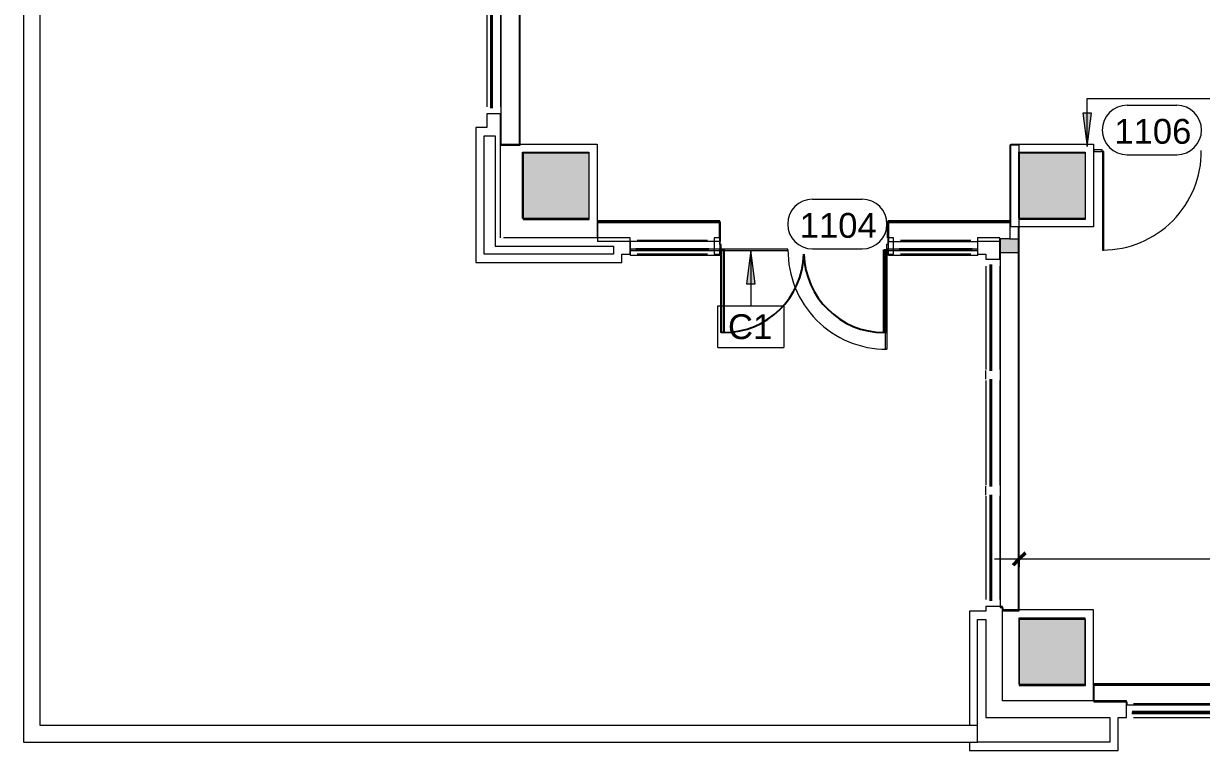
# Model space of a CAD drawing. Header units: inches. Extents: x 920 to 3142, y -796 to 870.
# Drawn here: x 1824.5 to 2251.7, y -770.8 to -507.1 of the extents above; entities that cross this region are included whole.
import ezdxf
from ezdxf.xclip import XClip

# ---------------------------------------------------------------- set-up
doc = ezdxf.new("R2010")
doc.units = ezdxf.units.IN
doc.header["$MEASUREMENT"] = 0
doc.header["$XCLIPFRAME"] = 2
doc.linetypes.add('L1$0$2DASHES', pattern=[163.199999, 71.999999, -24, 9.6, -24, 9.6, -24])
doc.linetypes.add('L1$0$PHANTOM4', pattern=[0.625, 0.3125, -0.0625, 0.0625, -0.0625, 0.0625, -0.0625])
for name, color, linetype in [('L1$0$A-Anno-Revs-FinF', 181, 'Continuous'), ('L1$0$DEMO', 7, 'L1$0$PHANTOM4'), ('L1$0$GLZ_GLAZING', 7, 'Continuous')]:
    doc.layers.add(name, color=color, linetype=linetype)
for name, color, linetype, lineweight in [('L1$0$ArchiCAD Doors_Pen_No__3', 7, 'Continuous', 20), ('L1$0$ArchiCAD Windows_Pen_No__4', 4, 'Continuous', 9), ('L1$0$BB Columns_Pen_No__3', 7, 'Continuous', 20), ('L1$0$BB Columns_Pen_No__7', 7, 'Continuous', 20), ('L1$0$BB Columns_Pen_No__95', 8, 'Continuous', 20), ('L1$0$BB Shell_Pen_No__100', 7, 'Continuous', 20), ('L1$0$BB Shell_Pen_No__95', 8, 'Continuous', 20), ('X2$0$18_0109_REV_dwg _7_', 8, 'Continuous', 9), ('X2$0$A-ANNO-DIMS', 211, 'Continuous', 9), ('X2$0$A-ANNO-DIMS-96', 211, 'Continuous', 9), ('X2$0$A-ANNO-KEYN', 231, 'Continuous', 9), ('X2$0$A-DOOR', 31, 'Continuous', 13), ('X2$0$A-DOOR-IDEN', 31, 'Continuous', 9), ('X2$0$A-WALL', 113, 'Continuous', 9), ('X2$0$A-WALL-PATT', 111, 'Continuous', 13), ('X2$0$G-ANNO-TEXT', 231, 'Continuous', 9), ('X2$0$I-WALL', 2, 'Continuous', 9), ('X2$0$S-COLS', 52, 'Continuous', 9)]:
    doc.layers.add(name, color=color, linetype=linetype, lineweight=lineweight)
doc.styles.add('X2$0$Arial', font='arial.ttf', dxfattribs={"height": 9})
doc.styles.add('X2$0$Swis721 Lt BT', font='swissl.ttf', dxfattribs={"height": 9})
doc.dimstyles.new('X2$0$OTJ_-_3_32__Linear__1_2__Tolerance', dxfattribs={"dimscale": 12, "dimtxt": 9.497835, "dimasz": 0.375, "dimexe": 0.75, "dimexo": 0.5, "dimgap": 0.5, "dimtad": 1, "dimdec": 1, "dimrnd": 0.5, "dimzin": 3, "dimdsep": 46, "dimlunit": 4, "dimtxsty": 'X2$0$Swis721 Lt BT', "dimblk1": 'X2$0$_Oblique', "dimblk2": 'X2$0$_Oblique', "dimsah": 1, "dimcen": 0.09, "dimdle": 0.75, "dimazin": 0, "dimtfac": 1, "dimtdec": 4, "dimtix": 1, "dimtmove": 0, "dimatfit": 3, "dimfxl": 1, "dimtvp": 1, "dimfrac": 2, "dimtolj": 1, "dimtzin": 0, "dimarcsym": 2})

# ---------------------------------------------------------------- blocks, each defined once
blk = doc.blocks.new('L1$0$window-fixed')
at = {"layer": 'L1$0$ArchiCAD Windows_Pen_No__4', "linetype": 'L1$0$2DASHES'}
for p, q in [((-6723.6, 3788.31), (-6761.1, 3788.31)), ((-6681.6, 3788.31), (-6719.6, 3788.31)), ((-6640.1, 3788.31), (-6677.6, 3788.31)), ((-6723.6, 3783.31), (-6761.1, 3783.31)), ((-6681.6, 3783.31), (-6719.6, 3783.31)), ((-6640.09, 3783.31), (-6677.6, 3783.31))]:
    blk.add_line(p, q, dxfattribs=at)
at = {"layer": 'L1$0$ArchiCAD Windows_Pen_No__4', "linetype": 'Continuous'}
for p, q in [((-6723.17, 3788.31), (-6721.6, 3788.31)), ((-6721.6, 3788.31), (-6720.02, 3788.31)), ((-6681.17, 3788.31), (-6679.6, 3788.31)), ((-6679.6, 3788.31), (-6678.02, 3788.31))]:
    blk.add_line(p, q, dxfattribs=at)
at = {"layer": 'L1$0$GLZ_GLAZING', "color": 30, "linetype": 'Continuous'}
for p, q in [((-6723.1, 3786.81), (-6761.6, 3786.81)), ((-6761.6, 3786.32), (-6723.1, 3786.31)), ((-6681.1, 3786.81), (-6720.1, 3786.81)), ((-6720.1, 3786.32), (-6681.1, 3786.31)), ((-6639.59, 3786.81), (-6678.1, 3786.81)), ((-6678.1, 3786.32), (-6639.6, 3786.31))]:
    blk.add_line(p, q, dxfattribs=at)
at = {"layer": 'L1$0$GLZ_GLAZING', "color": 30, "linetype": 'Continuous', "const_width": 0.00174}
for points in [[(-6763.6, 3783.31), (-6761.1, 3783.31), (-6761.1, 3786.06), (-6761.6, 3786.06), (-6761.6, 3787.06), (-6761.1, 3787.06), (-6761.1, 3788.31), (-6763.6, 3788.31), (-6763.6, 3787.06), (-6763.6, 3787.06), (-6763.6, 3786.06), (-6763.6, 3786.06)], [(-6723.1, 3786.06), (-6723.1, 3787.06), (-6761.6, 3787.06), (-6761.6, 3786.07), (-6723.1, 3786.06)], [(-6719.6, 3783.31), (-6723.6, 3783.31), (-6723.6, 3786.06), (-6723.1, 3786.06), (-6723.1, 3787.06), (-6723.6, 3787.06), (-6723.6, 3788.31), (-6719.6, 3788.31), (-6719.6, 3787.06), (-6720.1, 3787.06), (-6720.1, 3786.06), (-6719.6, 3786.06)], [(-6681.1, 3786.06), (-6681.1, 3787.06), (-6720.1, 3787.06), (-6720.1, 3786.07), (-6681.59, 3786.06)], [(-6677.6, 3783.31), (-6681.6, 3783.31), (-6681.6, 3786.06), (-6681.1, 3786.06), (-6681.1, 3787.06), (-6681.6, 3787.06), (-6681.6, 3788.31), (-6677.6, 3788.31), (-6677.6, 3787.06), (-6678.1, 3787.06), (-6678.1, 3786.06), (-6677.6, 3786.06)], [(-6639.59, 3786.06), (-6639.59, 3787.06), (-6678.1, 3787.06), (-6678.1, 3786.07), (-6639.59, 3786.06)]]:
    blk.add_lwpolyline(points, close=True, dxfattribs=at)
blk.add_lwpolyline([(-6637.6, 3783.31), (-6637.6, 3788.31), (-6640.1, 3788.31), (-6640.09, 3787.06), (-6639.59, 3787.06), (-6639.59, 3786.06), (-6640.09, 3786.06), (-6640.09, 3783.31), (-6637.6, 3783.31)], dxfattribs=at)
blk = doc.blocks.new('L1')
at = {"layer": 'L1$0$BB Columns_Pen_No__95', "linetype": 'Continuous', "lineweight": 0, "true_color": 0x3f3f3f}
for points in [[(-7342.69, 2368.82), (-7342.69, 2344.82), (-7318.69, 2344.82), (-7318.69, 2368.82)], [(-7162.69, 2368.82), (-7162.69, 2344.82), (-7138.69, 2344.82), (-7138.69, 2368.82)], [(-7162.69, 2175.82), (-7138.69, 2175.82), (-7138.69, 2199.82), (-7162.69, 2199.82)]]:
    blk.add_hatch(color=250, dxfattribs=at).paths.add_polyline_path(points)
at = {"layer": 'L1$0$A-Anno-Revs-FinF'}
for p, q in [((-7343.69, 2371.82), (-7343.69, 2533.03)), ((-7271.19, 2343.82), (-7315.69, 2343.82)), ((-7271.19, 2337.82), (-7271.19, 2343.82)), ((-7165.69, 2343.82), (-7210.19, 2343.82)), ((-7210.19, 2337.82), (-7210.19, 2343.82)), ((-7162.69, 2202.82), (-7162.69, 2341.82)), ((-6985.69, 2175.82), (-7135.69, 2175.82))]:
    blk.add_line(p, q, dxfattribs=at)
at = {"layer": 'L1$0$ArchiCAD Doors_Pen_No__3', "linetype": 'Continuous'}
for p, q in [((-7271.19, 2337.82), (-7273.19, 2337.82)), ((-7273.19, 2337.82), (-7273.19, 2331.82)), ((-7271.19, 2335.39), (-7271.19, 2337.82)), ((-7208.19, 2337.82), (-7210.19, 2337.82)), ((-7210.19, 2337.82), (-7210.19, 2335.39)), ((-7208.19, 2331.82), (-7208.19, 2337.82)), ((-7270.69, 2335.39), (-7271.19, 2335.39)), ((-7271.19, 2331.82), (-7271.19, 2333.39)), ((-7271.19, 2333.39), (-7270.69, 2333.39)), ((-7270.69, 2333.39), (-7270.69, 2335.39)), ((-7210.19, 2335.39), (-7210.69, 2335.39)), ((-7210.69, 2335.39), (-7210.69, 2333.39)), ((-7210.69, 2333.39), (-7210.19, 2333.39)), ((-7210.19, 2333.39), (-7210.19, 2331.82)), ((-7273.19, 2331.82), (-7271.19, 2331.82)), ((-7210.19, 2331.82), (-7208.19, 2331.82))]:
    blk.add_line(p, q, dxfattribs=at)
at = {"layer": 'L1$0$ArchiCAD Windows_Pen_No__4', "linetype": 'L1$0$2DASHES'}
for p, q in [((-7275.69, 2336.82), (-7301.19, 2336.82)), ((-7180.19, 2336.82), (-7205.69, 2336.82))]:
    blk.add_line(p, q, dxfattribs=at)
at = {"layer": 'L1$0$ArchiCAD Windows_Pen_No__4', "linetype": 'Continuous'}
for p, q in [((-7275.69, 2331.82), (-7301.19, 2331.82)), ((-7180.19, 2331.82), (-7205.69, 2331.82))]:
    blk.add_line(p, q, dxfattribs=at)
at = {"layer": 'L1$0$BB Columns_Pen_No__3', "linetype": 'Continuous'}
for p, q in [((-7350.69, 2371.82), (-7315.69, 2371.82)), ((-7315.69, 2371.82), (-7315.69, 2337.82)), ((-7165.69, 2341.82), (-7165.69, 2371.82)), ((-7165.69, 2371.82), (-7135.69, 2371.82)), ((-7135.69, 2371.82), (-7135.69, 2341.82)), ((-7135.69, 2341.82), (-7165.69, 2341.82)), ((-7135.69, 2202.82), (-7168.69, 2202.82)), ((-7135.69, 2169.82), (-7135.69, 2202.82))]:
    blk.add_line(p, q, dxfattribs=at)
at = {"layer": 'L1$0$BB Columns_Pen_No__7', "linetype": 'Continuous', "flags": 128}
for points in [[(-7342.69, 2368.82), (-7318.69, 2368.82), (-7318.69, 2344.82), (-7342.69, 2344.82)], [(-7162.69, 2368.82), (-7138.69, 2368.82), (-7138.69, 2344.82), (-7162.69, 2344.82)], [(-7162.69, 2175.82), (-7138.69, 2175.82), (-7138.69, 2199.82), (-7162.69, 2199.82)]]:
    blk.add_lwpolyline(points, close=True, dxfattribs=at)
at = {"layer": 'L1$0$BB Shell_Pen_No__100', "linetype": 'Continuous'}
blk.add_line((-7174.69, 2330.07), (-7169.69, 2330.07), dxfattribs=at)
at = {"layer": 'L1$0$BB Shell_Pen_No__100', "linetype": 'Continuous', "flags": 128}
for points in [[(-7355.69, 2382.82), (-7355.69, 2377.82)], [(-7350.69, 2337.82), (-7350.69, 2382.82), (-7355.69, 2382.82)], [(-7359.69, 2377.82), (-7359.69, 2328.82)], [(-7355.69, 2377.82), (-7359.69, 2377.82)], [(-7356.69, 2331.82), (-7356.69, 2374.82)], [(-7356.69, 2374.82), (-7352.69, 2374.82)], [(-7352.69, 2374.82), (-7352.69, 2334.82)], [(-7303.69, 2331.82), (-7303.69, 2337.82), (-7349.69, 2337.82)], [(-7169.69, 2337.82), (-7177.69, 2337.82), (-7177.69, 2331.82)], [(-7169.69, 2330.07), (-7169.69, 2337.82)], [(-7352.69, 2334.82), (-7309.69, 2334.82)], [(-7309.69, 2334.82), (-7309.69, 2331.82)], [(-7359.69, 2328.82), (-7306.69, 2328.82)], [(-7309.69, 2331.82), (-7356.69, 2331.82)], [(-7306.69, 2331.82), (-7303.69, 2331.82)], [(-7306.69, 2328.82), (-7306.69, 2331.82)], [(-7177.69, 2331.82), (-7174.69, 2331.82)], [(-7174.69, 2331.82), (-7174.69, 2330.07)], [(-7174.69, 2202.32), (-7180.69, 2202.32)], [(-7180.69, 2202.32), (-7180.69, 2160.82)], [(-7168.69, 2204.07), (-7174.69, 2204.07), (-7174.69, 2202.32)], [(-7168.69, 2169.82), (-7168.69, 2204.07)], [(-7177.69, 2199.32), (-7174.69, 2199.32)], [(-7177.69, 2154.82), (-7177.69, 2199.32)], [(-7174.69, 2199.32), (-7174.69, 2163.82)], [(-7123.69, 2169.82), (-7168.69, 2169.82)], [(-7126.69, 2163.82), (-7123.69, 2163.82), (-7123.69, 2169.82)], [(-7174.69, 2163.82), (-7129.69, 2163.82)], [(-7129.69, 2163.82), (-7129.69, 2154.82)], [(-7126.69, 2151.82), (-7126.69, 2163.82)], [(-7180.69, 2154.82), (-7180.69, 2151.82)], [(-7129.69, 2154.82), (-7177.69, 2154.82)], [(-7180.69, 2151.82), (-7126.69, 2151.82)]]:
    blk.add_lwpolyline(points, dxfattribs=at)
at = {"layer": 'L1$0$BB Shell_Pen_No__95', "linetype": 'Continuous'}
for p, q in [((-7177.69, 2160.82), (-7180.69, 2160.82)), ((-7180.69, 2154.82), (-7177.69, 2154.82))]:
    blk.add_line(p, q, dxfattribs=at)
at = {"layer": 'L1$0$BB Shell_Pen_No__95', "linetype": 'Continuous', "flags": 128}
for points in [[(-7523.69, 2522.5), (-7523.69, 2154.82)], [(-7517.69, 2160.82), (-7517.69, 2522.5)], [(-7180.69, 2160.82), (-7517.69, 2160.82)], [(-7523.69, 2154.82), (-7180.69, 2154.82)]]:
    blk.add_lwpolyline(points, dxfattribs=at)
at = {"layer": 'L1$0$DEMO', "linetype": 'Continuous'}
for points in [[(-7270.69, 2333.39), (-7270.69, 2303.39)], [(-7269.69, 2333.39), (-7269.69, 2303.39)]]:
    blk.add_lwpolyline(points, dxfattribs=at)
for points in [[(-7270.69, 2333.39), (-7269.69, 2333.39), (-7269.69, 2303.39), (-7270.69, 2303.39)], [(-7211.69, 2333.39), (-7210.69, 2333.39), (-7210.69, 2303.39), (-7211.69, 2303.39)]]:
    blk.add_lwpolyline(points, close=True, dxfattribs=at)
for centre, start, end in [((-7269.92, 2332.63), 270.4569, 358.3961), ((-7211.46, 2332.63), 181.6039, 269.5431)]:
    blk.add_arc(centre, 29.24, start, end, dxfattribs=at)
at = {"layer": 'L1$0$GLZ_GLAZING', "color": 30, "linetype": 'Continuous'}
for p, q in [((-7301.69, 2333.81), (-7275.19, 2333.81)), ((-7275.19, 2333.32), (-7301.69, 2333.32)), ((-7206.19, 2333.81), (-7179.69, 2333.81)), ((-7179.69, 2333.32), (-7206.19, 2333.32))]:
    blk.add_line(p, q, dxfattribs=at)
at = {"layer": 'L1$0$GLZ_GLAZING', "color": 30, "linetype": 'Continuous', "const_width": 0.00174}
for points in [[(-7303.69, 2331.82), (-7303.69, 2336.82), (-7301.19, 2336.82), (-7301.19, 2334.07), (-7301.69, 2334.07), (-7301.69, 2333.07), (-7301.19, 2333.07), (-7301.19, 2331.82)], [(-7273.19, 2331.82), (-7273.19, 2336.82), (-7275.69, 2336.82), (-7275.69, 2334.07), (-7275.19, 2334.07), (-7275.19, 2333.07), (-7275.69, 2333.07), (-7275.69, 2331.82)], [(-7208.19, 2331.82), (-7208.19, 2336.82), (-7205.69, 2336.82), (-7205.69, 2334.07), (-7206.19, 2334.07), (-7206.19, 2333.07), (-7205.69, 2333.07), (-7205.69, 2331.82)], [(-7177.69, 2331.82), (-7177.69, 2336.82), (-7180.19, 2336.82), (-7180.19, 2334.07), (-7179.69, 2334.07), (-7179.69, 2333.07), (-7180.19, 2333.07), (-7180.19, 2331.82)]]:
    blk.add_lwpolyline(points, close=True, dxfattribs=at)
for points in [[(-7275.19, 2333.07), (-7301.69, 2333.07), (-7301.69, 2334.06), (-7275.19, 2334.07)], [(-7179.69, 2333.07), (-7206.19, 2333.07), (-7206.19, 2334.06), (-7179.69, 2334.07)]]:
    blk.add_lwpolyline(points, dxfattribs=at)
at = {"layer": 'L1$0$A-Anno-Revs-FinF'}
for p, rotation in [((-3567.38, 9146.41), 90), ((-3386.38, 8967.66), 90), ((-13761.29, 5952.13), 180)]:
    blk.add_blockref('L1$0$window-fixed', p, dxfattribs=dict(at, rotation=rotation))
blk = doc.blocks.new('X2$0$Single Glass Door - 36_ x 96_-4938039-FIRST FLOOR CONSTRUCTION')
at = {"layer": 'X2$0$A-DOOR', "lineweight": 20}
for p, q in [((17.40625, 36.0625), (17.40625, 0.25)), ((17.90625, 36.0625), (17.40625, 36.0625)), ((17.90625, 0.25), (17.90625, 36.0625)), ((17.40625, 0.25), (17.90625, 0.25))]:
    blk.add_line(p, q, dxfattribs=at)
at = {"layer": 'X2$0$A-DOOR', "lineweight": 9}
blk.add_arc((17.90625, 0.25), 35.8125, 90, 180.5, dxfattribs=at)
blk = doc.blocks.new('X2$0$Walls 20 - Walls 1-5284883-FIRST FLOOR CONSTRUCTION')
at = {"layer": 'X2$0$A-WALL'}
for p, q in [((126.07, 386.06), (126.07, 236.06)), ((132.07, 386.06), (126.07, 386.06)), ((132.07, 374.06), (132.07, 386.06)), ((133.07, 374.06), (132.07, 374.06)), ((133.07, 248.06), (133.07, 374.06)), ((132.07, 236.06), (132.07, 248.06)), ((132.07, 248.06), (133.07, 248.06)), ((126.07, 236.06), (132.07, 236.06))]:
    blk.add_line(p, q, dxfattribs=at)
blk = doc.blocks.new('X2$0$Walls 21 - Walls 1-5284955-FIRST FLOOR CONSTRUCTION')
at = {"layer": 'X2$0$A-WALL'}
for p, q in [((-802.93, -590.18), (-802.93, -718.94)), ((-795.93, -720.19), (-795.93, -590.18)), ((-802.93, -718.94), (-801.93, -718.94)), ((-801.93, -718.94), (-801.93, -720.19)), ((-801.93, -720.19), (-795.93, -720.19))]:
    blk.add_line(p, q, dxfattribs=at)
blk = doc.blocks.new('X2$0$Walls 24 - Walls 1-5285480-FIRST FLOOR CONSTRUCTION')
at = {"layer": 'X2$0$A-WALL'}
for p, q in [((-1150.99, -333.94), (-1156.93, -333.94)), ((-1156.93, -333.94), (-1156.93, -396.99)), ((-1150.99, -389.98), (-1150.99, -333.94)), ((-976.93, -389.98), (-1150.99, -389.98)), ((-976.93, -551.19), (-976.93, -389.98)), ((-1156.93, -396.99), (-982.93, -396.99)), ((-982.93, -396.99), (-982.93, -414.19)), ((-982.93, -414.19), (-983.93, -414.19)), ((-983.93, -414.19), (-983.93, -551.19)), ((-983.93, -551.19), (-976.93, -551.19))]:
    blk.add_line(p, q, dxfattribs=at)
blk = doc.blocks.new('X2$0$Concrete-Rectangular-Column - 24 X 24-V16-FIRST FLOOR CONSTRUCTION')
at = {"layer": 'X2$0$S-COLS'}
blk.add_hatch(color=7, dxfattribs=at).paths.add_polyline_path([(-12, -12), (12, -12), (12, 12), (-12, 12), (-12, 11.75)], flags=0)
at = {"layer": 'X2$0$S-COLS', "color": 8, "lineweight": 20}
for p, q in [((12, 12), (-12, 12)), ((-12, 12), (-12, -12)), ((12, -12), (12, 12)), ((-12, -12), (12, -12))]:
    blk.add_line(p, q, dxfattribs=at)
blk = doc.blocks.new('X2$0$Single Glass Door - 36_ x 84_ Exterior Storefront _ Sidelight-5663018-FIRST FLOOR CONSTRUCTION')
at = {"layer": 'X2$0$A-DOOR', "lineweight": 20}
for p, q in [((17.40625, -0.25), (17.90625, -0.25)), ((17.40625, -36.0625), (17.40625, -0.25)), ((17.90625, -0.25), (17.90625, -36.0625)), ((17.90625, -36.0625), (17.40625, -36.0625))]:
    blk.add_line(p, q, dxfattribs=at)
at = {"layer": 'X2$0$A-DOOR', "lineweight": 9}
blk.add_arc((17.90625, -0.25), 35.8125, 179.5, 270, dxfattribs=at)
blk = doc.blocks.new('X2$0$Door Tag - Door Tag-41184-FIRST FLOOR CONSTRUCTION')
at = {"layer": 'X2$0$A-DOOR-IDEN'}
for p, q in [((-0.09375, 0.09375), (0.09375, 0.09375)), ((-0.09375, -0.09375), (0.09375, -0.09375))]:
    blk.add_line(p, q, dxfattribs=at)
for centre, start, end in [((-0.09375, 0), 90, 270), ((0.09375, 0), 270, 90)]:
    blk.add_arc(centre, 0.09375, start, end, dxfattribs=at)
blk = doc.blocks.new('X2$0$DIMBLOCK1-FIRST FLOOR CONSTRUCTION')
at = {"layer": 'X2$0$A-ANNO-DIMS-96', "transparency": 16777216}
for p, q in [((-795.93, -704.13), (-795.93, -692.31)), ((-601.9, -704.13), (-601.9, -692.31)), ((-804.93, -701.31), (-592.9, -701.31)), ((-795.93, -701.31), (-795.93, -704.13)), ((-601.9, -701.31), (-601.9, -704.13))]:
    blk.add_line(p, q, dxfattribs=at)
at = {"layer": 'X2$0$A-ANNO-DIMS-96', "lineweight": 50, "transparency": 16777216}
for p, q in [((-795.93, -701.31), (-793.68, -699.06)), ((-601.9, -701.31), (-599.65, -699.06)), ((-795.93, -701.31), (-798.18, -703.56)), ((-601.9, -701.31), (-604.15, -703.56))]:
    blk.add_line(p, q, dxfattribs=at)
at = {"layer": 'X2$0$A-ANNO-DIMS-96', "color": 0, "transparency": 16777216, "insert": (-716.78, -683.3), "char_height": 9, "width": 42.8759, "attachment_point": 1, "line_spacing_factor": 1.005062, "style": 'X2$0$Swis721 Lt BT'}
blk.add_mtext('16\' - 2"', dxfattribs=at)
blk = doc.blocks.new('X2$0$_Oblique')
at = {"color": 0, "linetype": 'ByBlock', "lineweight": -2}
blk.add_line((-0.5, -0.5), (0.5, 0.5), dxfattribs=at)
blk = doc.blocks.new('X2$0$Keynote Tag - Keynote Number - Boxed-135510-FIRST FLOOR CONSTRUCTION')
at = {"layer": 'X2$0$A-ANNO-KEYN'}
for p, q in [((-0.125, -0.0792), (-0.125, 0.0781)), ((-0.125, 0.0781), (0.125, 0.0781)), ((0.125, 0.0781), (0.125, -0.0792)), ((-0.125, -0.0792), (0.125, -0.0792))]:
    blk.add_line(p, q, dxfattribs=at)
blk = doc.blocks.new('X2')
at = {"layer": 'X2$0$A-ANNO-KEYN'}
blk.add_hatch(color=256, dxfattribs=at).paths.add_polyline_path([(-893.3, -589.44), (-894.88, -601.44), (-891.72, -601.44)], flags=0)
at = {"layer": 'X2$0$A-WALL-PATT', "lineweight": 9}
blk.add_hatch(color=7, dxfattribs=at).paths.add_polyline_path([(-802.93, -590.18), (-795.93, -590.18), (-795.93, -585.18), (-802.93, -585.18), (-802.93, -587.42)], flags=0)
h = blk.add_hatch(color=7, dxfattribs=at)
h.paths.add_polyline_path([(-843.43, -589.44), (-810.93, -589.44), (-810.93, -588.94), (-843.93, -588.94), (-843.93, -589.44)], flags=0)
h.paths.add_polyline_path([(-909.93, -589.44), (-909.93, -588.94), (-936.93, -588.94), (-936.93, -589.44), (-918.15, -589.44)], flags=0)
at = {"layer": 'X2$0$G-ANNO-TEXT'}
blk.add_hatch(color=7, dxfattribs=at).paths.add_polyline_path([(-771.32, -551.62), (-769.74, -539.62), (-772.9, -539.62)], flags=0)
at = {"layer": 'X2$0$A-ANNO-KEYN'}
for p, q in [((-893.3, -589.44), (-894.88, -601.44)), ((-891.72, -601.44), (-893.3, -589.44)), ((-893.3, -589.44), (-893.3, -609.5)), ((-894.88, -601.44), (-891.72, -601.44))]:
    blk.add_line(p, q, dxfattribs=at)
at = {"layer": 'X2$0$A-WALL'}
for p, q in [((-948.93, -579.19), (-904.43, -579.19)), ((-948.93, -579.19), (-948.93, -586.19)), ((-904.43, -579.19), (-904.43, -586.19)), ((-843.43, -579.19), (-799.43, -579.19)), ((-843.43, -579.19), (-843.43, -586.19)), ((-904.43, -586.19), (-948.93, -586.19)), ((-802.93, -586.19), (-810.93, -586.19))]:
    blk.add_line(p, q, dxfattribs=at)
at = {"layer": 'X2$0$A-WALL', "lineweight": 13}
blk.add_line((-799.43, -585.18), (-795.93, -585.18), dxfattribs=at)
at = {"layer": 'X2$0$G-ANNO-TEXT', "color": 7}
for p, q in [((-771.32, -534.23), (-708.66, -534.23)), ((-771.32, -551.62), (-771.32, -534.23)), ((-769.74, -539.62), (-772.9, -539.62)), ((-772.9, -539.62), (-771.32, -551.62)), ((-771.32, -551.62), (-769.74, -539.62))]:
    blk.add_line(p, q, dxfattribs=at)
at = {"layer": 'X2$0$I-WALL', "lineweight": 13}
for p, q in [((-795.93, -551.22), (-799.43, -551.22)), ((-799.43, -551.22), (-799.43, -585.18)), ((-795.93, -554.09), (-795.93, -551.22)), ((-765.84, -552.93), (-768.93, -552.93)), ((-768.93, -552.93), (-768.93, -553.43)), ((-768.93, -553.43), (-765.84, -553.43)), ((-765.84, -553.43), (-765.84, -552.93)), ((-795.93, -585.18), (-795.93, -578.09)), ((-879.93, -588.94), (-909.93, -588.94)), ((-909.93, -589.44), (-879.93, -589.44)), ((-879.93, -589.44), (-879.93, -588.94))]:
    blk.add_line(p, q, dxfattribs=at)
at = {"layer": 'X2$0$I-WALL', "color": 8, "lineweight": 20}
for p, q in [((-799.43, -585.18), (-802.93, -585.18)), ((-802.93, -585.18), (-802.93, -590.18)), ((-795.93, -590.18), (-795.93, -585.18)), ((-909.93, -588.94), (-936.93, -588.94)), ((-936.93, -588.94), (-936.93, -589.44)), ((-936.93, -589.44), (-909.93, -589.44)), ((-810.93, -588.94), (-843.93, -588.94)), ((-843.93, -588.94), (-843.93, -589.44)), ((-843.93, -589.44), (-810.93, -589.44)), ((-810.93, -589.44), (-810.93, -588.94)), ((-802.93, -590.18), (-795.93, -590.18))]:
    blk.add_line(p, q, dxfattribs=at)
at = {"layer": 'X2$0$I-WALL'}
for p, q in [((-936.93, -588.94), (-936.93, -586.19)), ((-936.93, -591.19), (-936.93, -589.44)), ((-909.93, -589.44), (-909.93, -588.94)), ((-904.43, -588.94), (-904.43, -586.19)), ((-904.43, -591.19), (-904.43, -589.44)), ((-843.43, -586.19), (-810.93, -586.19)), ((-843.43, -588.95), (-843.43, -586.19)), ((-843.43, -591.19), (-843.43, -589.44)), ((-810.93, -588.94), (-810.93, -586.19)), ((-810.93, -591.19), (-810.93, -589.44)), ((-904.43, -591.19), (-936.93, -591.19)), ((-810.93, -591.19), (-843.43, -591.19))]:
    blk.add_line(p, q, dxfattribs=at)
at = {"layer": 'X2$0$18_0109_REV_dwg _7_'}
ref = blk.add_blockref('L1', (6366.63, -2922.6), dxfattribs=at)
XClip(ref).set_block_clipping_path([(-7565.77838059, 2127.0822525233), (-6206.3289485376, 3792.4196422704)])
at = {"layer": 'X2$0$A-ANNO-KEYN', "xscale": 95.99999999999994, "yscale": 95.99999999999994, "zscale": 95.99999999999994}
blk.add_blockref('X2$0$Keynote Tag - Keynote Number - Boxed-135510-FIRST FLOOR CONSTRUCTION', (-893.3, -617), dxfattribs=at)
at = {"layer": 'X2$0$A-DOOR', "rotation": 180}
blk.add_blockref('X2$0$Single Glass Door - 36_ x 96_-4938039-FIRST FLOOR CONSTRUCTION', (-747.84, -553.18), dxfattribs=at)
at = {"layer": 'X2$0$A-DOOR'}
blk.add_blockref('X2$0$Single Glass Door - 36_ x 84_ Exterior Storefront _ Sidelight-5663018-FIRST FLOOR CONSTRUCTION', (-861.93, -589.19), dxfattribs=at)
at = {"layer": 'X2$0$A-DOOR-IDEN', "xscale": 95.99999999999994, "yscale": 95.99999999999994, "zscale": 95.99999999999994}
for p in [(-747.84, -545.69), (-861.93, -579.82)]:
    blk.add_blockref('X2$0$Door Tag - Door Tag-41184-FIRST FLOOR CONSTRUCTION', p, dxfattribs=at)
at = {"layer": 'X2$0$A-WALL'}
for name in ['X2$0$Walls 24 - Walls 1-5285480-FIRST FLOOR CONSTRUCTION', 'X2$0$Walls 21 - Walls 1-5284955-FIRST FLOOR CONSTRUCTION']:
    blk.add_blockref(name, (0, 0), dxfattribs=at)
at = {"layer": 'X2$0$A-WALL', "rotation": 270.0000000000001}
blk.add_blockref('X2$0$Walls 20 - Walls 1-5284883-FIRST FLOOR CONSTRUCTION', (-1004.99, -621.12), dxfattribs=at)
at = {"layer": 'X2$0$S-COLS'}
for p in [(-963.93, -566.1), (-783.93, -566.09), (-783.93, -735.28)]:
    blk.add_blockref('X2$0$Concrete-Rectangular-Column - 24 X 24-V16-FIRST FLOOR CONSTRUCTION', p, dxfattribs=at)
at = {"layer": 'X2$0$A-ANNO-KEYN', "insert": (-901.59, -612.54), "char_height": 9, "width": 19.695, "attachment_point": 1, "style": 'X2$0$Arial'}
blk.add_mtext('C1', dxfattribs=at)
at = {"layer": 'X2$0$A-DOOR-IDEN', "char_height": 9, "width": 32.724, "attachment_point": 1, "style": 'X2$0$Swis721 Lt BT'}
for s, insert in [('1106', (-761.5, -541.67)), ('1104', (-875.6, -575.8))]:
    blk.add_mtext(s, dxfattribs=dict(at, insert=insert))
at = {"layer": 'X2$0$A-ANNO-DIMS'}
dim = blk.add_linear_dim(base=(-601.9, -701.31), p1=(-795.93, -698.13), p2=(-601.9, -698.13), dimstyle='X2$0$OTJ_-_3_32__Linear__1_2__Tolerance', override={"dimpost": '<>', "dimfxl": 194.031185}, dxfattribs=at)
dim.commit()
dim.dimension.update_dxf_attribs({"geometry": 'X2$0$DIMBLOCK1-FIRST FLOOR CONSTRUCTION', "text_midpoint": (-698.91, -690.69)})

msp = doc.modelspace()

# ---------------------------------------------------------------- block references
at = {"color": 250}
msp.add_blockref('X2', (2981.59, 0), dxfattribs=at)

doc.saveas('drawing.dxf')
